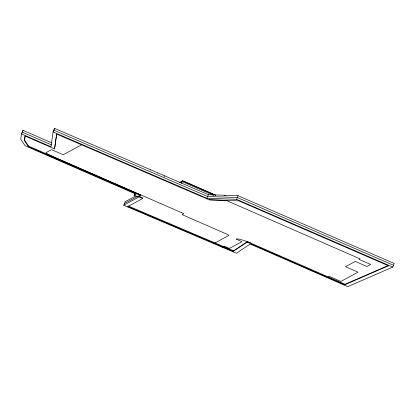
<?xml version="1.0" encoding="UTF-8"?>
<svg xmlns="http://www.w3.org/2000/svg" width="415" height="415" viewBox="0 0 415 415"><rect width="100%" height="100%" fill="white"/><g stroke="black" fill="none" stroke-linecap="round" stroke-linejoin="round"><path stroke-width="0.62" d="M21.471 133.9L20.75 139.15L25.087 145.753L136.073 194.21L134.055 195.294L138.532 197.25L123.701 205.254L236.42 253.249L250.172 244.046L347.729 286.64L392.74 267.073L394.25 263.484L238.101 195.735L208.377 194.677L54.557 128.359L53.047 131.949L51.009 146.791L21.471 133.9L22.981 130.31L51.927 142.947M22.068 133.272L22.228 132.105L51.761 144.996M22.82 131.477L22.981 130.31M25.159 136.042L24.61 140.078L28.542 146.059L140.457 194.92L140.228 195.46L138.216 196.549L142.687 198.505L142.916 197.965L138.439 196.01L138.216 196.549M53.634 131.389L53.8 130.154L207.619 196.471L237.344 197.53L393.498 265.278M54.386 129.594L54.557 128.359M140.228 195.46L28.313 146.599L24.381 140.618L25.014 136.006L54.552 148.902L56.59 134.04L209.176 199.823L238.879 200.881L388.502 265.797L388.731 265.258M56.736 134.118L54.552 148.902M28.313 146.599L28.542 146.059M123.701 205.254L125.211 201.664L136.089 195.797M247.324 241.603L247.101 242.142L233.313 251.366L127.898 206.488L128.126 205.949L233.541 250.826L247.324 241.603L345.021 284.259L388.139 265.512M134.055 195.294L134.813 193.499M181.521 183.357L182.621 180.748L215.593 195.143M53.047 131.949L206.867 198.266L208.377 194.677M209.404 199.283L209.176 199.823L226.056 200.352L360.059 258.851L359.048 259.396L370.683 264.48L366.938 266.497L355.302 261.419L345.513 266.705L358.041 272.173L340.907 281.427L329.271 276.343L328.26 276.888M206.867 198.266L236.592 199.325L238.101 195.735M233.313 251.366L233.541 250.826M247.101 242.142L344.798 284.799L345.021 284.259M81.573 144.804L63.21 154.717L51.574 149.639L46.029 152.632L46.921 153.571L51.719 155.993L181.5 212.656M124.453 203.459L137.578 196.378M139.45 195.465L140.457 194.92M127.898 206.488L142.687 198.505M179.347 182.512L182.621 180.748M180.063 182.823L182.242 181.646L213.689 195.377M213.756 243.6L228.935 235.404L228.416 234.952A5.271 0.69 22.8 0 0 227.093 234.273L182.18 214.654L183.746 213.803L183.269 213.523A3.533 0.462 22.8 0 0 181.505 212.656M222.082 247.143L224.043 246.085L229.412 248.429L241.94 241.665L236.213 239.165A16.289 2.127 22.8 0 1 250.39 242.889M344.798 284.799L388.502 265.797M150.142 169.896L150.443 169.989M157.342 173.081L157.425 173.034M164.013 175.95L164.537 176.183L164.231 176.09M236.592 199.325L392.74 267.073M224.079 195.237L225.262 195.756M183.134 181.065L215.81 195.33"/></g></svg>
